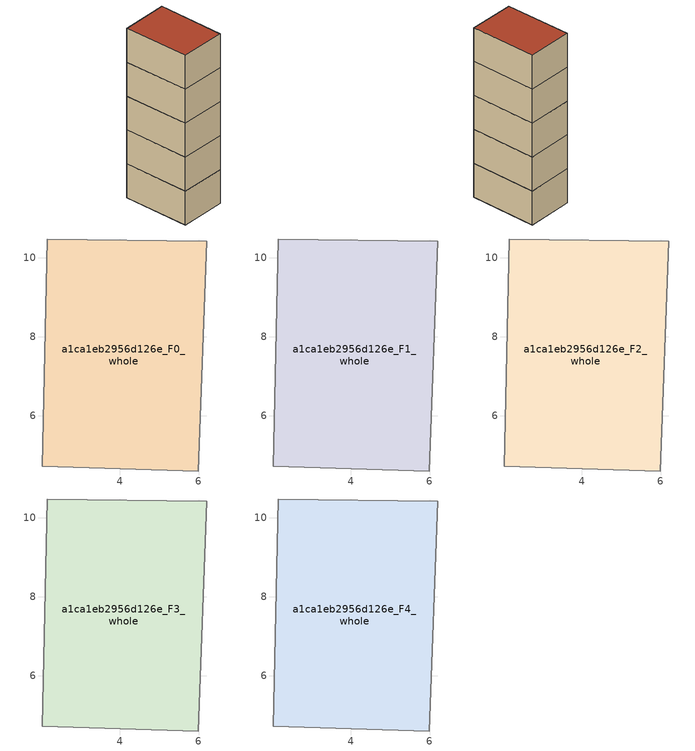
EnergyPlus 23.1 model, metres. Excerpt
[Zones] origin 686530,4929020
a1ca1eb2956d126e_F0_whole
 floor ground (EU_floor_Construction): 5.99,4.6 6.2,10.42 2.17,10.48 2.04,4.72 z0
 wall adiabatic (EU_wall_Construction): 2.04,4.72 2.17,10.48 6.2,10.42 5.99,4.6 2.04,4.72 z0:3
a1ca1eb2956d126e_F1_whole
 floor to a1ca1eb2956d126e_F0_whole (EU_floor_Construction): 5.99,4.6 6.2,10.42 2.17,10.48 2.03,4.72 z3
 wall adiabatic (EU_wall_Construction): 2.04,4.72 2.17,10.48 6.2,10.42 5.99,4.6 2.04,4.72 z3:6
a1ca1eb2956d126e_F2_whole
 floor to a1ca1eb2956d126e_F1_whole (EU_floor_Construction): 5.99,4.6 6.2,10.42 2.17,10.48 2.03,4.72 z6
 wall adiabatic (EU_wall_Construction): 2.04,4.72 2.17,10.48 6.2,10.42 5.99,4.6 2.04,4.72 z6:9
a1ca1eb2956d126e_F3_whole
 floor to a1ca1eb2956d126e_F2_whole (EU_floor_Construction): 5.99,4.6 6.2,10.42 2.17,10.48 2.03,4.72 z9
 wall adiabatic (EU_wall_Construction): 2.04,4.72 2.17,10.48 6.2,10.42 5.99,4.6 2.04,4.72 z9:12
a1ca1eb2956d126e_F4_whole
 floor to a1ca1eb2956d126e_F3_whole (EU_floor_Construction): 5.99,4.6 6.2,10.42 2.17,10.48 2.03,4.72 z12
 wall adiabatic (EU_wall_Construction): 2.04,4.72 2.17,10.48 6.2,10.42 5.99,4.6 2.04,4.72 z12:15
 roof outside (EU_roof_Construction): 6.2,10.42 5.99,4.6 2.04,4.72 2.17,10.48 z15
[Building]
EU S2 Campaign: North Axis=0; Terrain=City; Solar Distribution=FullExterior
[Site:Location]
Bologna: Latitude=44.5; Longitude=11.25; Time Zone=1; Elevation=37
[SizingPeriod:WeatherFileDays]
AnnualSizingPeriod: Begin Month=1; Begin Day of Month=1; End Month=12; End Day of Month=31; Day of Week for Start Day=Monday; Use Weather File Daylight Saving Period=No; Use Weather File Rain and Snow Indicators=No
[MATERIAL]
EU_InternalMass_Material: Roughness=MediumRough; Thickness=0.1; Conductivity=1; Density=1800; Specific Heat=900; Thermal Absorptance=0.9; Solar Absorptance=0.7; Visible Absorptance=0.7
[MATERIAL:NOMASS] Roughness=MediumRough; Thermal Absorptance=0.9; Solar Absorptance=0.7; Visible Absorptance=0.7
Name | Thermal Resistance
EU_wall_NoMass | 0.905828
EU_roof_NoMass | 0.37593
EU_floor_NoMass | 0.67114
[CONSTRUCTION]
EU_wall_Construction: EU_wall_NoMass
EU_roof_Construction: EU_roof_NoMass
EU_floor_Construction: EU_floor_NoMass
EU_InternalMass_Construction: EU_InternalMass_Material
[ZONE] Type=1; Multiplier=1; Ceiling Height=autocalculate; Floor Area=autocalculate; Part of Total Floor Area=Yes
Name | Volume
a1ca1eb2956d126e_F0_whole | 69.5251
a1ca1eb2956d126e_F1_whole; a1ca1eb2956d126e_F2_whole; a1ca1eb2956d126e_F3_whole; a1ca1eb2956d126e_F4_whole | 69.5259
[INTERNALMASS] Construction=EU_InternalMass_Construction; Surface Area=23.1753
Name | Zone or ZoneList
a1ca1eb2956d126e_F0_whole_EU_InternalMass | a1ca1eb2956d126e_F0_whole
a1ca1eb2956d126e_F1_whole_EU_InternalMass | a1ca1eb2956d126e_F1_whole
a1ca1eb2956d126e_F2_whole_EU_InternalMass | a1ca1eb2956d126e_F2_whole
a1ca1eb2956d126e_F3_whole_EU_InternalMass | a1ca1eb2956d126e_F3_whole
a1ca1eb2956d126e_F4_whole_EU_InternalMass | a1ca1eb2956d126e_F4_whole
[OTHEREQUIPMENT] Fuel Type=Electricity; Design Level Calculation Method=Watts/Area; Power per Zone Floor Area=1; Fraction Latent=0; Fraction Radiant=0; Fraction Lost=0; Carbon Dioxide Generation Rate=0; EndUse Subcategory=EU_Step8_InternalGains
Name | Zone or ZoneList or Space or SpaceList | Schedule
EU_Step8_InternalGain_a1ca1eb2956d126e_F0_whole_f000 | a1ca1eb2956d126e_F0_whole | EU_Step8_GainSchedule_a1ca1eb2956d126e_F0_whole_f000
EU_Step8_InternalGain_a1ca1eb2956d126e_F1_whole_f000 | a1ca1eb2956d126e_F1_whole | EU_Step8_GainSchedule_a1ca1eb2956d126e_F1_whole_f000
EU_Step8_InternalGain_a1ca1eb2956d126e_F2_whole_f000 | a1ca1eb2956d126e_F2_whole | EU_Step8_GainSchedule_a1ca1eb2956d126e_F2_whole_f000
EU_Step8_InternalGain_a1ca1eb2956d126e_F3_whole_f000 | a1ca1eb2956d126e_F3_whole | EU_Step8_GainSchedule_a1ca1eb2956d126e_F3_whole_f000
EU_Step8_InternalGain_a1ca1eb2956d126e_F4_whole_f000 | a1ca1eb2956d126e_F4_whole | EU_Step8_GainSchedule_a1ca1eb2956d126e_F4_whole_f000
[ZONEVENTILATION:DESIGNFLOWRATE] Schedule=EU_AlwaysOn; Design Flow Rate Calculation Method=AirChanges/Hour; Air Changes per Hour=0.73129; Ventilation Type=Natural; Fan Pressure Rise=0; Fan Total Efficiency=1; Constant Term Coefficient=1; Temperature Term Coefficient=0; Velocity Term Coefficient=0; Velocity Squared Term Coefficient=0; Minimum Indoor Temperature=-100; Maximum Indoor Temperature=100; Delta Temperature=-100; Minimum Outdoor Temperature=-100; Maximum Outdoor Temperature=100; Maximum Wind Speed=40
Name | Zone or ZoneList or Space or SpaceList
EU_ConstantAir_a1ca1eb2956d126e_F0_whole | a1ca1eb2956d126e_F0_whole
EU_ConstantAir_a1ca1eb2956d126e_F1_whole | a1ca1eb2956d126e_F1_whole
EU_ConstantAir_a1ca1eb2956d126e_F2_whole | a1ca1eb2956d126e_F2_whole
EU_ConstantAir_a1ca1eb2956d126e_F3_whole | a1ca1eb2956d126e_F3_whole
EU_ConstantAir_a1ca1eb2956d126e_F4_whole | a1ca1eb2956d126e_F4_whole
[SIZING:ZONE] Zone Cooling Design Supply Air Temperature Input Method=SupplyAirTemperature; Zone Cooling Design Supply Air Temperature=13; Zone Heating Design Supply Air Temperature Input Method=SupplyAirTemperature; Zone Heating Design Supply Air Temperature=50; Zone Cooling Design Supply Air Humidity Ratio=0.008; Zone Heating Design Supply Air Humidity Ratio=0.008; Cooling Design Air Flow Method=DesignDay; Cooling Design Air Flow Rate=0; Cooling Minimum Air Flow per Zone Floor Area=0.000762; Cooling Minimum Air Flow=0; Cooling Minimum Air Flow Fraction=0.2; Heating Design Air Flow Method=DesignDay; Heating Design Air Flow Rate=0; Heating Maximum Air Flow per Zone Floor Area=0.002032; Heating Maximum Air Flow=0.141576; Heating Maximum Air Flow Fraction=0.3; Account for Dedicated Outdoor Air System=No; Dedicated Outdoor Air System Control Strategy=NeutralSupplyAir; Dedicated Outdoor Air Low Setpoint Temperature for Design=autosize; Dedicated Outdoor Air High Setpoint Temperature for Design=autosize; Zone Load Sizing Method=Sensible Load Only No Latent Load; Zone Latent Cooling Design Supply Air Humidity Ratio Input Method=HumidityRatioDifference; Zone Cooling Design Supply Air Humidity Ratio Difference=0.005; Zone Latent Heating Design Supply Air Humidity Ratio Input Method=HumidityRatioDifference; Zone Humidification Design Supply Air Humidity Ratio Difference=0.005
a1ca1eb2956d126e_F0_whole; a1ca1eb2956d126e_F1_whole; a1ca1eb2956d126e_F2_whole; a1ca1eb2956d126e_F3_whole; a1ca1eb2956d126e_F4_whole
[ThermostatSetpoint:DualSetpoint] Heating Setpoint Temperature Schedule=HVACTemplate-Always 20; Cooling Setpoint Temperature Schedule=HVACTemplate-Always 50
EU_HeatOnly_a1ca1eb2956d126e_F0_whole Dual SP Control; EU_HeatOnly_a1ca1eb2956d126e_F1_whole Dual SP Control; EU_HeatOnly_a1ca1eb2956d126e_F2_whole Dual SP Control; EU_HeatOnly_a1ca1eb2956d126e_F3_whole Dual SP Control; EU_HeatOnly_a1ca1eb2956d126e_F4_whole Dual SP Control
[ZoneControl:Thermostat] Control Type Schedule=HVACTemplate-Always 4
Name | Zone or ZoneList | Control
a1ca1eb2956d126e_F0_whole Thermostat | a1ca1eb2956d126e_F0_whole | EU_HeatOnly_a1ca1eb2956d126e_F0_whole Dual SP Control
a1ca1eb2956d126e_F1_whole Thermostat | a1ca1eb2956d126e_F1_whole | EU_HeatOnly_a1ca1eb2956d126e_F1_whole Dual SP Control
a1ca1eb2956d126e_F2_whole Thermostat | a1ca1eb2956d126e_F2_whole | EU_HeatOnly_a1ca1eb2956d126e_F2_whole Dual SP Control
a1ca1eb2956d126e_F3_whole Thermostat | a1ca1eb2956d126e_F3_whole | EU_HeatOnly_a1ca1eb2956d126e_F3_whole Dual SP Control
a1ca1eb2956d126e_F4_whole Thermostat | a1ca1eb2956d126e_F4_whole | EU_HeatOnly_a1ca1eb2956d126e_F4_whole Dual SP Control
[Zone equipment]
a1ca1eb2956d126e_F0_whole: a1ca1eb2956d126e_F0_whole Ideal Loads Air System
a1ca1eb2956d126e_F1_whole: a1ca1eb2956d126e_F1_whole Ideal Loads Air System
a1ca1eb2956d126e_F2_whole: a1ca1eb2956d126e_F2_whole Ideal Loads Air System
a1ca1eb2956d126e_F3_whole: a1ca1eb2956d126e_F3_whole Ideal Loads Air System
a1ca1eb2956d126e_F4_whole: a1ca1eb2956d126e_F4_whole Ideal Loads Air System
[ZoneHVAC:IdealLoadsAirSystem] Availability Schedule=EU_AlwaysOn; Maximum Heating Supply Air Temperature [C]=50; Minimum Cooling Supply Air Temperature [C]=13; Maximum Heating Supply Air Humidity Ratio [kg-H20/kg-air]=0.0156; Minimum Cooling Supply Air Humidity Ratio [kg-H20/kg-air]=0.0077; Heating Limit=NoLimit; Cooling Limit=NoLimit; Heating Availability Schedule=EU_AlwaysOn; Cooling Availability Schedule=EU_CoolingOff; Dehumidification Control Type=ConstantSensibleHeatRatio; Cooling Sensible Heat Ratio=0.7; Humidification Control Type=None; Demand Controlled Ventilation Type=None; Outdoor Air Economizer Type=NoEconomizer; Heat Recovery Type=None; Sensible Heat Recovery Effectiveness=0.7; Latent Heat Recovery Effectiveness=0.65
a1ca1eb2956d126e_F0_whole Ideal Loads Air System; a1ca1eb2956d126e_F1_whole Ideal Loads Air System; a1ca1eb2956d126e_F2_whole Ideal Loads Air System; a1ca1eb2956d126e_F3_whole Ideal Loads Air System; a1ca1eb2956d126e_F4_whole Ideal Loads Air System
[SCHEDULE:CONSTANT]
Name | Hourly Value
EU_AlwaysOn | 1
EU_CoolingOff | 0
[SCHEDULE:FILE] Column Number=1; Rows to Skip at Top=0; Number of Hours of Data=8760; Column Separator=Comma; Interpolate to Timestep=No; Minutes per Item=60; Adjust Schedule for Daylight Savings=Yes
Name | File
EU_Step8_GainSchedule_a1ca1eb2956d126e_F0_whole_f000 | ../../schedules/a1ca1eb2956d126e/a1ca1eb2956d126e_F0_whole_f000_gain.csv
EU_Step8_GainSchedule_a1ca1eb2956d126e_F1_whole_f000 | ../../schedules/a1ca1eb2956d126e/a1ca1eb2956d126e_F1_whole_f000_gain.csv
EU_Step8_GainSchedule_a1ca1eb2956d126e_F2_whole_f000 | ../../schedules/a1ca1eb2956d126e/a1ca1eb2956d126e_F2_whole_f000_gain.csv
EU_Step8_GainSchedule_a1ca1eb2956d126e_F3_whole_f000 | ../../schedules/a1ca1eb2956d126e/a1ca1eb2956d126e_F3_whole_f000_gain.csv
EU_Step8_GainSchedule_a1ca1eb2956d126e_F4_whole_f000 | ../../schedules/a1ca1eb2956d126e/a1ca1eb2956d126e_F4_whole_f000_gain.csv
[Schedule:Compact]
HVACTemplate-Always 20: Through: 12/31, For: AllDays, Until: 24:00, 20
HVACTemplate-Always 50: Through: 12/31, For: AllDays, Until: 24:00, 50
HVACTemplate-Always 4: Through: 12/31, For: AllDays, Until: 24:00, 4
